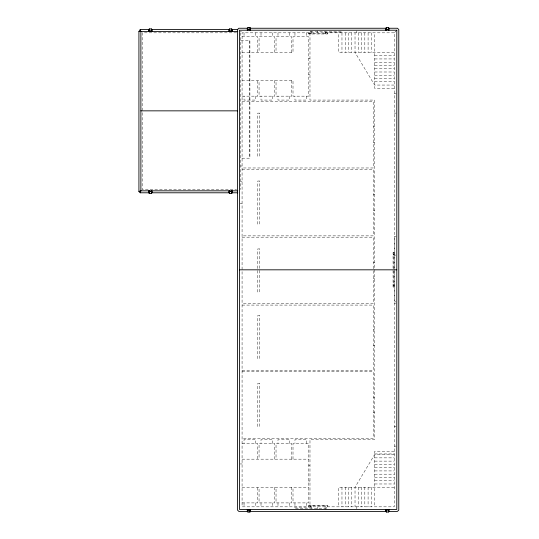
<?xml version="1.0" encoding="UTF-8"?>
<svg xmlns="http://www.w3.org/2000/svg" width="539" height="539" viewBox="0 0 539 539"><rect width="100%" height="100%" fill="white"/><g stroke="black" fill="none" stroke-linecap="round" stroke-linejoin="round"><path stroke-width="0.4" stroke-dasharray="2.69 2.02" d="M394.204 252.198L393.059 252.522L393.059 287.125L394.204 287.455M393.059 285.825L394.528 285.495M325.839 33.97L325.974 32.502M310.309 507.152L310.444 505.683M311.124 33.97L311.286 30.669M394.204 32.825L242.078 32.825L242.078 506.828L394.204 506.828L394.204 32.825L396.158 30.864M393.059 284.68L394.528 284.518M325.158 505.683L324.997 508.984M393.059 254.293L394.528 254.159M309.979 33.97L310.309 30.669M327.934 32.825L327.604 33.97L308.672 33.97L308.348 32.825M308.348 506.828L308.672 505.683L327.604 505.683L327.934 506.828M325.974 509.766L326.304 505.683M310.309 31.195L341.645 31.195L341.645 32.502L324.997 32.502M240.118 31.518L241.425 31.518M236.594 32.825L142.188 32.825L142.188 189.519L236.594 189.519M308.348 33.802L327.934 33.802M242.078 36.746L257.75 36.746L257.75 52.411M240.771 40.661L249.914 40.661L249.914 158.183L240.771 158.183M242.078 52.411L293.007 52.411L293.007 36.746L308.672 36.746L308.672 96.158L293.007 96.158L293.007 80.486L242.078 80.486M394.204 52.411L338.708 52.411L338.708 32.825M374.618 55.679L394.204 55.679M308.672 58.616L309.979 58.616M374.618 58.94L394.204 58.94M374.618 62.207L394.204 62.207M374.618 65.468L394.204 65.468M374.618 68.736L394.204 68.736M374.618 71.997L394.204 71.997M308.672 74.288L309.979 74.288M374.618 75.265L394.204 75.265M374.618 78.526L394.204 78.526M374.618 81.793L394.204 81.793M394.204 85.054L374.618 85.054L355.026 52.411L355.026 32.825M394.204 88.322L374.618 88.322L374.618 32.825M394.204 93.543L396.158 93.543M242.078 96.158L257.75 96.158L257.75 80.486M242.078 101.379L373.311 101.379L373.311 167.973L242.078 167.973M394.204 113.129L396.158 113.129M373.311 126.84L374.618 126.84M373.311 142.512L374.618 142.512M240.771 166.019L242.078 166.019M242.078 169.28L373.311 169.28L373.311 235.873L242.078 235.873M240.771 181.683L242.078 181.683M373.311 194.741L374.618 194.741M240.118 203.23L242.078 203.23M373.311 210.412L374.618 210.412M394.204 236.527L396.158 236.527M242.078 237.18L373.311 237.18L373.311 303.774L242.078 303.774M395.835 255.136L393.059 254.974M373.311 262.648L374.618 262.648M373.311 278.313L374.618 278.313M395.835 301.166L394.528 301.166L394.528 271.083M394.204 303.127L396.158 303.127M242.078 305.081L373.311 305.081L373.311 370.374L242.078 370.374M373.311 329.895L374.618 329.895M373.311 345.56L374.618 345.56M242.078 371.681L373.311 371.681L373.311 438.274L242.078 438.274M373.311 397.142L374.618 397.142M373.311 412.813L374.618 412.813M394.204 426.524L396.158 426.524M242.078 443.496L257.75 443.496L257.75 459.167M394.204 446.11L396.158 446.11M394.204 451.332L374.618 451.332L374.618 506.828M374.618 453.946L394.204 453.946M394.204 454.593L374.618 454.593L355.026 487.243L355.026 506.828M374.618 457.86L394.204 457.86M242.078 459.167L308.672 459.167M374.618 461.121L394.204 461.121M240.118 463.958L242.078 463.958M374.618 464.389L394.204 464.389M308.672 465.366L309.979 465.366M374.618 467.65L394.204 467.65M374.618 470.918L394.204 470.918M374.618 474.185L394.204 474.185M374.618 477.446L394.204 477.446M374.618 480.714L394.204 480.714M308.672 481.037L309.979 481.037M374.618 483.975L394.204 483.975M242.078 487.243L308.672 487.243M394.204 487.243L338.708 487.243L338.708 506.828M242.078 502.907L257.75 502.907L257.75 487.243M308.348 505.845L327.934 505.845M311.286 507.152L294.638 507.152L294.638 508.459L325.974 508.459M325.158 33.97L324.997 31.195M311.124 505.683L311.286 508.459M394.528 238.487L394.528 270.248M393.221 252.198L393.221 287.455M371.351 32.825L371.351 52.411M371.351 487.243L371.351 506.828M368.09 32.825L368.09 52.411M368.09 487.243L368.09 506.828M364.822 32.825L364.822 52.411M364.822 487.243L364.822 506.828M361.561 32.825L361.561 52.411M361.561 487.243L361.561 506.828M358.294 32.825L358.294 52.411M358.294 487.243L358.294 506.828M356.825 30.864L356.825 32.825M356.825 506.828L356.825 508.782M351.765 32.825L351.765 52.411M351.765 487.243L351.765 506.828M348.497 32.825L348.497 52.411M348.497 487.243L348.497 506.828M345.236 32.825L345.236 52.411M345.236 487.243L345.236 506.828M341.969 32.825L341.969 52.411M341.969 487.243L341.969 506.828M317.815 30.864L317.815 32.825M317.815 506.828L317.815 508.782M309.979 32.825L309.979 100.072L374.618 100.072L374.618 439.581L309.979 439.581L309.979 506.828M306.718 32.825L306.718 36.746M306.718 96.158L306.718 100.072L294.961 100.072L294.961 96.158M306.718 443.496L306.718 439.581L294.961 439.581L294.961 443.496M306.718 502.907L306.718 506.828M294.961 32.825L294.961 36.746M294.961 502.907L294.961 506.828M293.007 459.167L293.007 443.496L308.672 443.496L308.672 502.907L293.007 502.907L293.007 487.243M291.7 52.411L291.7 36.746L276.029 36.746L276.029 52.411M291.7 80.486L291.7 96.158L276.029 96.158L276.029 80.486M291.7 459.167L291.7 443.496L276.029 443.496L276.029 459.167M291.7 487.243L291.7 502.907L276.029 502.907L276.029 487.243M289.739 32.825L289.739 36.746M289.739 96.158L289.739 100.072L277.989 100.072L277.989 96.158M289.739 443.496L289.739 439.581L277.989 439.581L277.989 443.496M289.739 502.907L289.739 506.828M277.989 32.825L277.989 36.746M277.989 502.907L277.989 506.828M274.722 52.411L274.722 36.746L259.057 36.746L259.057 52.411M274.722 80.486L274.722 96.158L259.057 96.158L259.057 80.486M274.722 459.167L274.722 443.496L259.057 443.496L259.057 459.167M274.722 487.243L274.722 502.907L259.057 502.907L259.057 487.243M272.768 32.825L272.768 36.746M272.768 96.158L272.768 100.072L261.011 100.072L261.011 96.158M272.768 443.496L272.768 439.581L261.011 439.581L261.011 443.496M272.768 502.907L272.768 506.828M261.011 32.825L261.011 36.746M261.011 502.907L261.011 506.828M255.789 32.825L255.789 36.746M255.789 96.158L255.789 100.072L244.039 100.072L244.039 96.158M255.789 443.496L255.789 439.581L244.039 439.581L244.039 443.496M255.789 502.907L255.789 506.828M249.584 40.661L249.584 158.183M244.039 32.825L244.039 36.746M244.039 502.907L244.039 506.828M240.771 32.825L240.771 189.519M259.704 113.129L257.75 113.129L257.75 156.222L259.704 156.222L259.704 113.129M259.704 181.03L257.75 181.03L257.75 224.123L259.704 224.123L259.704 181.03M259.704 248.937L257.75 248.937L257.75 292.023L259.704 292.023L259.704 248.937M259.704 315.531L257.75 315.531L257.75 358.617L259.704 358.617L259.704 315.531M259.704 383.431L257.75 383.431L257.75 426.524L259.704 426.524L259.704 383.431"/><path stroke-width="0.81" d="M148.932 30.218L149.37 28.911L151.324 28.911L151.978 29.564L229.021 29.564L229.675 28.911L231.635 28.911L232.282 29.564L237.766 29.564M237.766 192.787L232.282 192.787L231.635 193.44L229.675 193.44L229.021 192.787L151.978 192.787L151.324 193.44L149.37 193.44L148.717 192.787L140.228 192.787L140.881 190.826L140.881 31.518L140.228 29.564L148.717 29.564L149.37 28.911L149.37 31.518L148.717 29.564L148.717 31.518M151.762 192.133L151.324 193.44L151.324 190.826L151.978 192.787L151.978 190.826M229.237 30.218L229.675 28.911L229.675 31.518L229.021 29.564L229.021 31.518M232.066 192.133L231.635 193.44L231.635 190.826L232.282 192.787L232.282 190.826M250.345 510.743L249.914 512.05L247.953 512.05L247.3 511.396L238.811 511.396L237.51 510.089L237.51 29.564L238.811 28.257L247.3 28.257L247.953 27.604L249.914 27.604L250.568 28.257L385.715 28.257L386.369 27.604L388.329 27.604L388.983 28.257L397.465 28.257L398.772 29.564L398.772 510.089L397.465 511.396L388.983 511.396L388.329 512.05L386.369 512.05L385.715 511.396L250.568 511.396L249.914 512.05L249.914 509.436L250.568 511.396L250.568 509.436M140.228 192.787L138.921 191.48L138.921 31.518L140.228 29.564M138.921 191.48L140.881 190.826L237.807 190.826M247.953 29.564L250.568 29.564M386.369 29.564L388.329 29.564M148.623 30.864L151.978 30.864M229.021 30.864L232.282 30.864M138.921 31.518L237.766 31.518M140.881 110.845L237.598 110.845M148.623 191.48L151.978 191.48M229.021 191.48L232.282 191.48M239.464 269.823L396.812 269.823M247.953 510.089L250.568 510.089M386.369 510.089L388.329 510.089M250.345 28.911L249.914 27.604L249.914 30.218L250.568 28.257L250.568 30.218M232.066 30.218L231.635 28.911L231.635 31.518L232.282 29.564L232.282 31.518M229.237 192.133L229.675 193.44L229.675 190.826L229.021 192.787L229.021 190.826M151.762 30.218L151.324 28.911L151.324 31.518L151.978 29.564L151.978 31.518M148.932 192.133L149.37 193.44L149.37 190.826L148.717 192.787L148.717 190.826M388.983 30.218L388.983 28.257L388.329 30.218L388.329 27.604M388.983 509.436L388.983 511.396L388.329 509.436L388.329 512.05M386.369 27.604L386.369 30.218L385.715 28.257L385.715 30.218M386.369 512.05L386.369 509.436L385.715 511.396L385.715 509.436M247.953 27.604L247.953 30.218L247.3 28.257L247.3 30.218M247.953 512.05L247.953 509.436L247.3 511.396L247.3 509.436M396.812 30.218L239.464 30.218L239.464 509.436L396.812 509.436L396.812 30.218"/></g></svg>
